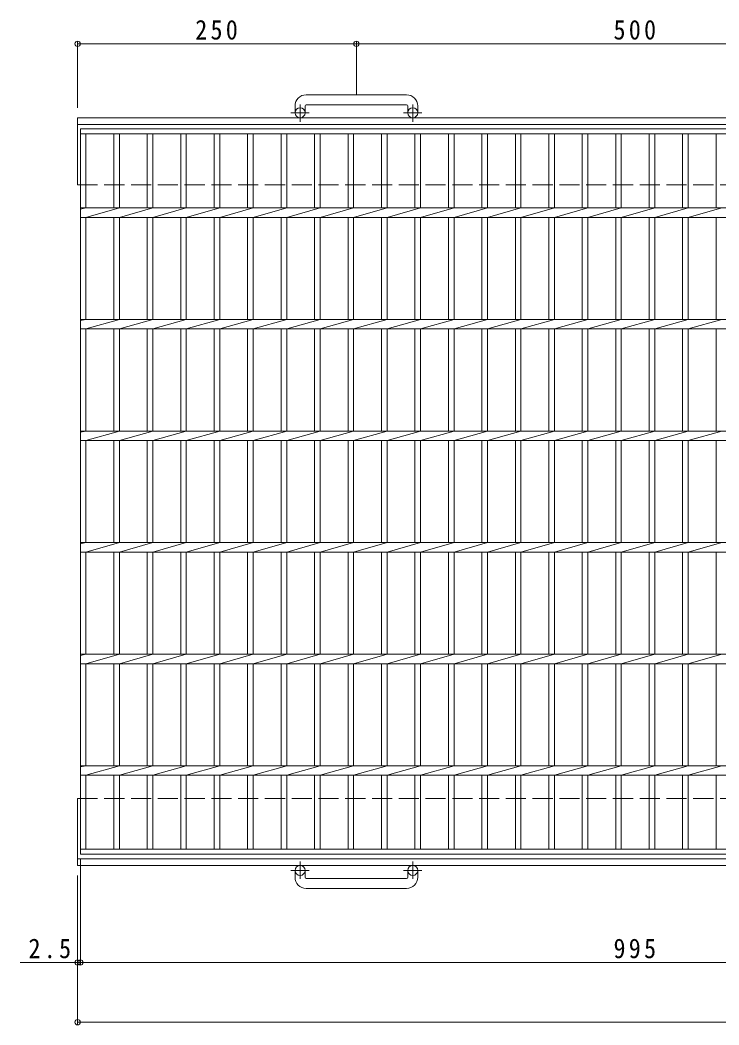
# Model space of a CAD drawing. Units: millimetres, scale not verified. Extents: x -960 to 979, y -824 to 782.
# Drawn here: x -960 to -334, y -243 to 658 of the extents above; entities that cross this region are included whole.
import ezdxf

# ---------------------------------------------------------------- set-up
doc = ezdxf.new("R2010")
doc.units = ezdxf.units.MM
doc.header["$LTSCALE"] = 6
doc.header["$PDMODE"] = 32
doc.header["$PDSIZE"] = 4.8
doc.linetypes.add('CHAIN1', pattern=[8, 5, -1, 1, -1])
doc.linetypes.add('DASHED3', pattern=[4, 3, -1])
for name, color, linetype, lineweight in [('B-1_ピット', 2, 'Continuous', 9), ('B-2_蓋', 3, 'Continuous', 9), ('B-4_寸法', 7, 'Continuous', 9)]:
    doc.layers.add(name, color=color, linetype=linetype, lineweight=lineweight)
doc.styles.add('ＭＳ ゴシック', font='')
doc.styles.get('ＭＳ ゴシック').set_extended_font_data('MS Gothic')

msp = doc.modelspace()

# ---------------------------------------------------------------- linework, layer by layer
at = {"layer": 'B-1_ピット'}
for p, q in [((-613.616, 590.951), (-703.616, 590.951)), ((-713.616, 580.951), (-713.616, 574.851)), ((-704.617, 580.951), (-704.617, 574.851)), ((-703.616, 581.951), (-613.616, 581.951)), ((-612.617, 580.951), (-612.617, 574.851)), ((-603.616, 580.951), (-603.616, 574.851)), ((-908.616, 570.351), (277.297, 570.351)), ((-908.616, 570.351), (-908.616, 510.351)), ((-908.616, 564.351), (277.297, 564.351)), ((-908.616, -99.648), (-908.616, -39.649)), ((-908.616, -93.648), (277.297, -93.648)), ((-908.616, -99.648), (277.297, -99.648)), ((-713.616, -110.249), (-713.616, -104.149)), ((-704.617, -110.249), (-704.617, -104.149)), ((-612.617, -110.249), (-612.617, -104.149)), ((-603.616, -110.249), (-603.616, -104.149)), ((-703.616, -111.249), (-613.616, -111.249)), ((-613.616, -120.249), (-703.616, -120.249))]:
    msp.add_line(p, q, dxfattribs=at)
at = {"layer": 'B-1_ピット', "linetype": 'CHAIN1'}
for p, q in [((-709.116, 566.743), (-709.116, 582.342)), ((-608.116, 566.743), (-608.116, 582.342)), ((-700.953, 574.851), (-717.36, 574.851)), ((-599.953, 574.851), (-616.36, 574.851)), ((-709.116, -96.042), (-709.116, -111.639)), ((-608.116, -96.042), (-608.116, -111.639)), ((-700.953, -104.149), (-717.36, -104.149)), ((-599.953, -104.149), (-616.36, -104.149))]:
    msp.add_line(p, q, dxfattribs=at)
at = {"layer": 'B-1_ピット', "linetype": 'DASHED3'}
for p, q in [((-908.616, 510.351), (277.297, 510.351)), ((-908.616, -39.649), (277.297, -39.649))]:
    msp.add_line(p, q, dxfattribs=at)
at = {"layer": 'B-1_ピット'}
for centre in [(-709.116, 574.851), (-608.116, 574.851), (-709.116, -104.149), (-608.116, -104.149)]:
    msp.add_circle(centre, 4.5, dxfattribs=at)
for centre, radius, start, end in [((-703.616, 580.951), 10, 90, 180), ((-613.616, 580.951), 10, 0, 90), ((-703.616, 580.951), 1, 90, 180), ((-613.616, 580.951), 1, 0, 90), ((-703.616, -110.249), 10, 180, 270), ((-703.616, -110.249), 1, 180, 270), ((-613.616, -110.249), 10, 270, 0), ((-613.616, -110.249), 1, 270, 0)]:
    msp.add_arc(centre, radius, start, end, dxfattribs=at)
at = {"layer": 'B-2_蓋'}
for p, q in [((-906.116, 560.351), (88.884, 560.351)), ((-906.116, -89.649), (-906.116, 560.351)), ((-906.116, 555.851), (88.884, 555.851)), ((-901.116, 489.591), (-901.116, 555.851)), ((-876.116, 555.851), (-876.116, 489.591)), ((-871.116, 555.851), (-871.116, 489.591)), ((-846.116, 555.851), (-846.116, 489.591)), ((-841.116, 555.851), (-841.116, 489.591)), ((-816.117, 555.851), (-816.117, 489.591)), ((-811.116, 555.851), (-811.116, 489.591)), ((-786.116, 555.851), (-786.116, 489.591)), ((-781.117, 555.851), (-781.117, 489.591)), ((-756.116, 555.851), (-756.116, 489.591)), ((-751.116, 555.851), (-751.116, 489.591)), ((-726.116, 555.851), (-726.116, 489.591)), ((-721.116, 555.851), (-721.116, 489.591)), ((-696.116, 555.851), (-696.116, 489.591)), ((-691.116, 555.851), (-691.116, 489.591)), ((-666.116, 555.851), (-666.116, 489.591)), ((-661.116, 555.851), (-661.116, 489.591)), ((-636.116, 555.851), (-636.116, 489.591)), ((-631.116, 555.851), (-631.116, 489.591)), ((-606.116, 555.851), (-606.116, 489.591)), ((-601.116, 555.851), (-601.116, 489.591)), ((-576.116, 555.851), (-576.116, 489.591)), ((-571.116, 555.851), (-571.116, 489.591)), ((-546.116, 555.851), (-546.116, 489.591)), ((-541.116, 555.851), (-541.116, 489.591)), ((-516.116, 555.851), (-516.116, 489.591)), ((-511.116, 555.851), (-511.116, 489.591)), ((-486.116, 555.851), (-486.116, 489.591)), ((-481.116, 555.851), (-481.116, 489.591)), ((-456.116, 555.851), (-456.116, 489.591)), ((-451.117, 555.851), (-451.117, 489.591)), ((-426.116, 555.851), (-426.116, 489.591)), ((-421.116, 555.851), (-421.116, 489.591)), ((-396.116, 555.851), (-396.116, 489.591)), ((-391.116, 555.851), (-391.116, 489.591)), ((-366.116, 555.851), (-366.116, 489.591)), ((-361.116, 555.851), (-361.116, 489.591)), ((-336.116, 555.851), (-336.116, 489.591)), ((-906.116, 489.591), (88.884, 489.591)), ((-901.116, 489.591), (-906.116, 488.591)), ((-871.116, 489.591), (-901.116, 481.112)), ((-841.116, 489.591), (-871.116, 481.112)), ((-811.116, 489.591), (-841.116, 481.112)), ((-781.117, 489.591), (-811.116, 481.112)), ((-751.116, 489.591), (-781.117, 481.112)), ((-721.116, 489.591), (-751.116, 481.112)), ((-691.116, 489.591), (-721.116, 481.112)), ((-661.116, 489.591), (-691.116, 481.112)), ((-631.116, 489.591), (-661.116, 481.112)), ((-601.116, 489.591), (-631.116, 481.112)), ((-571.116, 489.591), (-601.116, 481.112)), ((-541.116, 489.591), (-571.116, 481.112)), ((-511.116, 489.591), (-541.116, 481.112)), ((-481.116, 489.591), (-511.116, 481.112)), ((-451.116, 489.591), (-481.116, 481.112)), ((-421.116, 489.591), (-451.117, 481.112)), ((-391.116, 489.591), (-421.116, 481.112)), ((-361.116, 489.591), (-391.116, 481.112)), ((-331.116, 489.591), (-361.116, 481.112)), ((-906.116, 481.112), (88.884, 481.112)), ((-901.116, 389.591), (-901.116, 481.112)), ((-876.116, 481.112), (-876.116, 389.591)), ((-871.116, 481.112), (-871.116, 389.591)), ((-846.116, 481.112), (-846.116, 389.591)), ((-841.116, 481.112), (-841.116, 389.591)), ((-816.117, 481.112), (-816.117, 389.591)), ((-811.116, 481.112), (-811.116, 389.591)), ((-786.116, 481.112), (-786.116, 389.591)), ((-781.117, 481.112), (-781.117, 389.591)), ((-756.116, 481.112), (-756.116, 389.591)), ((-751.116, 481.112), (-751.116, 389.591)), ((-726.116, 481.112), (-726.116, 389.591)), ((-721.116, 481.112), (-721.116, 389.591)), ((-696.116, 481.112), (-696.116, 389.591)), ((-691.116, 481.112), (-691.116, 389.591)), ((-666.116, 481.112), (-666.116, 389.591)), ((-661.116, 481.112), (-661.116, 389.591)), ((-636.116, 481.112), (-636.116, 389.591)), ((-631.116, 481.112), (-631.116, 389.591)), ((-606.116, 481.112), (-606.116, 389.591)), ((-601.116, 481.112), (-601.116, 389.591)), ((-576.116, 481.112), (-576.116, 389.591)), ((-571.116, 481.112), (-571.116, 389.591)), ((-546.116, 481.112), (-546.116, 389.591)), ((-541.116, 481.112), (-541.116, 389.591)), ((-516.116, 481.112), (-516.116, 389.591)), ((-511.116, 481.112), (-511.116, 389.591)), ((-486.116, 481.112), (-486.116, 389.591)), ((-481.116, 481.112), (-481.116, 389.591)), ((-456.116, 481.112), (-456.116, 389.591)), ((-451.117, 481.112), (-451.117, 389.591)), ((-426.116, 481.112), (-426.116, 389.591)), ((-421.116, 481.112), (-421.116, 389.591)), ((-396.116, 481.112), (-396.116, 389.591)), ((-391.116, 481.112), (-391.116, 389.591)), ((-366.116, 481.112), (-366.116, 389.591)), ((-361.116, 481.112), (-361.116, 389.591)), ((-336.116, 481.112), (-336.116, 389.591)), ((-906.116, 389.591), (88.884, 389.591)), ((-901.116, 389.591), (-906.116, 388.591)), ((-871.116, 389.591), (-901.116, 381.111)), ((-841.116, 389.591), (-871.116, 381.111)), ((-811.116, 389.591), (-841.116, 381.111)), ((-781.117, 389.591), (-811.116, 381.111)), ((-751.116, 389.591), (-781.117, 381.111)), ((-721.116, 389.591), (-751.116, 381.111)), ((-691.116, 389.591), (-721.116, 381.111)), ((-661.116, 389.591), (-691.116, 381.111)), ((-631.116, 389.591), (-661.116, 381.111)), ((-601.116, 389.591), (-631.116, 381.111)), ((-571.116, 389.591), (-601.116, 381.111)), ((-541.116, 389.591), (-571.116, 381.111)), ((-511.116, 389.591), (-541.116, 381.111)), ((-481.116, 389.591), (-511.116, 381.111)), ((-451.116, 389.591), (-481.116, 381.111)), ((-421.116, 389.591), (-451.117, 381.111)), ((-391.116, 389.591), (-421.116, 381.111)), ((-361.116, 389.591), (-391.116, 381.111)), ((-331.116, 389.591), (-361.116, 381.111)), ((-906.116, 381.111), (88.884, 381.111)), ((-901.116, 289.592), (-901.116, 381.111)), ((-876.116, 381.111), (-876.116, 289.592)), ((-871.116, 381.111), (-871.116, 289.592)), ((-846.116, 381.111), (-846.116, 289.592)), ((-841.116, 381.111), (-841.116, 289.592)), ((-816.117, 381.111), (-816.117, 289.592)), ((-811.116, 381.111), (-811.116, 289.592)), ((-786.116, 381.111), (-786.116, 289.592)), ((-781.117, 381.111), (-781.117, 289.592)), ((-756.116, 381.111), (-756.116, 289.592)), ((-751.116, 381.111), (-751.116, 289.592)), ((-726.116, 381.111), (-726.116, 289.592)), ((-721.116, 381.111), (-721.116, 289.592)), ((-696.116, 381.111), (-696.116, 289.592)), ((-691.116, 381.111), (-691.116, 289.592)), ((-666.116, 381.111), (-666.116, 289.592)), ((-661.116, 381.111), (-661.116, 289.592)), ((-636.116, 381.111), (-636.116, 289.592)), ((-631.116, 381.111), (-631.116, 289.592)), ((-606.116, 381.111), (-606.116, 289.592)), ((-601.116, 381.111), (-601.116, 289.592)), ((-576.116, 381.111), (-576.116, 289.592)), ((-571.116, 381.111), (-571.116, 289.592)), ((-546.116, 381.111), (-546.116, 289.592)), ((-541.116, 381.111), (-541.116, 289.592)), ((-516.116, 381.111), (-516.116, 289.592)), ((-511.116, 381.111), (-511.116, 289.592)), ((-486.116, 381.111), (-486.116, 289.592)), ((-481.116, 381.111), (-481.116, 289.592)), ((-456.116, 381.111), (-456.116, 289.592)), ((-451.117, 381.111), (-451.117, 289.592)), ((-426.116, 381.111), (-426.116, 289.592)), ((-421.116, 381.111), (-421.116, 289.592)), ((-396.116, 381.111), (-396.116, 289.592)), ((-391.116, 381.111), (-391.116, 289.592)), ((-366.116, 381.111), (-366.116, 289.592)), ((-361.116, 381.111), (-361.116, 289.592)), ((-336.116, 381.111), (-336.116, 289.592)), ((-906.116, 289.592), (88.884, 289.592)), ((-901.116, 289.592), (-906.116, 288.591)), ((-871.116, 289.592), (-901.116, 281.111)), ((-841.116, 289.592), (-871.116, 281.111)), ((-811.116, 289.592), (-841.116, 281.111)), ((-781.117, 289.592), (-811.116, 281.111)), ((-751.116, 289.592), (-781.117, 281.111)), ((-721.116, 289.592), (-751.116, 281.111)), ((-691.116, 289.592), (-721.116, 281.111)), ((-661.116, 289.592), (-691.116, 281.111)), ((-631.116, 289.592), (-661.116, 281.111)), ((-601.116, 289.592), (-631.116, 281.111)), ((-571.116, 289.592), (-601.116, 281.111)), ((-541.116, 289.592), (-571.116, 281.111)), ((-511.116, 289.592), (-541.116, 281.111)), ((-481.116, 289.592), (-511.116, 281.111)), ((-451.116, 289.592), (-481.116, 281.111)), ((-421.116, 289.592), (-451.117, 281.111)), ((-391.116, 289.592), (-421.116, 281.111)), ((-361.116, 289.592), (-391.116, 281.111)), ((-331.116, 289.592), (-361.116, 281.111)), ((-906.116, 281.111), (88.884, 281.111)), ((-901.116, 189.592), (-901.116, 281.111)), ((-876.116, 281.111), (-876.116, 189.592)), ((-871.116, 281.111), (-871.116, 189.592)), ((-846.116, 281.111), (-846.116, 189.592)), ((-841.116, 281.111), (-841.116, 189.592)), ((-816.117, 281.111), (-816.117, 189.592)), ((-811.116, 281.111), (-811.116, 189.592)), ((-786.116, 281.111), (-786.116, 189.592)), ((-781.117, 281.111), (-781.117, 189.592)), ((-756.116, 281.111), (-756.116, 189.592)), ((-751.116, 281.111), (-751.116, 189.592)), ((-726.116, 281.111), (-726.116, 189.592)), ((-721.116, 281.111), (-721.116, 189.592)), ((-696.116, 281.111), (-696.116, 189.592)), ((-691.116, 281.111), (-691.116, 189.592)), ((-666.116, 281.111), (-666.116, 189.592)), ((-661.116, 281.111), (-661.116, 189.592)), ((-636.116, 281.111), (-636.116, 189.592)), ((-631.116, 281.111), (-631.116, 189.592)), ((-606.116, 281.111), (-606.116, 189.592)), ((-601.116, 281.111), (-601.116, 189.592)), ((-576.116, 281.111), (-576.116, 189.592)), ((-571.116, 281.111), (-571.116, 189.592)), ((-546.116, 281.111), (-546.116, 189.592)), ((-541.116, 281.111), (-541.116, 189.592)), ((-516.116, 281.111), (-516.116, 189.592)), ((-511.116, 281.111), (-511.116, 189.592)), ((-486.116, 281.111), (-486.116, 189.592)), ((-481.116, 281.111), (-481.116, 189.592)), ((-456.116, 281.111), (-456.116, 189.592)), ((-451.117, 281.111), (-451.117, 189.592)), ((-426.116, 281.111), (-426.116, 189.592)), ((-421.116, 281.111), (-421.116, 189.592)), ((-396.116, 281.111), (-396.116, 189.592)), ((-391.116, 281.111), (-391.116, 189.592)), ((-366.116, 281.111), (-366.116, 189.592)), ((-361.116, 281.111), (-361.116, 189.592)), ((-336.116, 281.111), (-336.116, 189.592)), ((-901.116, 189.592), (-906.116, 188.591)), ((-871.116, 189.592), (-901.116, 181.111)), ((-841.116, 189.592), (-871.116, 181.111)), ((-811.116, 189.592), (-841.116, 181.111)), ((-781.117, 189.592), (-811.116, 181.111)), ((-751.116, 189.592), (-781.117, 181.111)), ((-721.116, 189.592), (-751.116, 181.111)), ((-691.116, 189.592), (-721.116, 181.111)), ((-661.116, 189.592), (-691.116, 181.111)), ((-631.116, 189.592), (-661.116, 181.111)), ((-601.116, 189.592), (-631.116, 181.111)), ((-571.116, 189.592), (-601.116, 181.111)), ((-541.116, 189.592), (-571.116, 181.111)), ((-511.116, 189.592), (-541.116, 181.111)), ((-481.116, 189.592), (-511.116, 181.111)), ((-451.116, 189.592), (-481.116, 181.111)), ((-421.116, 189.592), (-451.117, 181.111)), ((-391.116, 189.592), (-421.116, 181.111)), ((-361.116, 189.592), (-391.116, 181.111)), ((-331.116, 189.592), (-361.116, 181.111)), ((-906.116, 181.111), (88.884, 181.111)), ((-901.116, 89.592), (-901.116, 181.111)), ((-876.116, 181.111), (-876.116, 89.592)), ((-871.116, 181.111), (-871.116, 89.592)), ((-846.116, 181.111), (-846.116, 89.592)), ((-841.116, 181.111), (-841.116, 89.592)), ((-816.117, 181.111), (-816.117, 89.592)), ((-811.116, 181.111), (-811.116, 89.592)), ((-786.116, 181.111), (-786.116, 89.592)), ((-781.117, 181.111), (-781.117, 89.592)), ((-756.116, 181.111), (-756.116, 89.592)), ((-751.116, 181.111), (-751.116, 89.592)), ((-726.116, 181.111), (-726.116, 89.592)), ((-721.116, 181.111), (-721.116, 89.592)), ((-696.116, 181.111), (-696.116, 89.592)), ((-691.116, 181.111), (-691.116, 89.592)), ((-666.116, 181.111), (-666.116, 89.592)), ((-661.116, 181.111), (-661.116, 89.592)), ((-636.116, 181.111), (-636.116, 89.592)), ((-631.116, 181.111), (-631.116, 89.592)), ((-606.116, 181.111), (-606.116, 89.592)), ((-601.116, 181.111), (-601.116, 89.592)), ((-576.116, 181.111), (-576.116, 89.592)), ((-571.116, 181.111), (-571.116, 89.592)), ((-546.116, 181.111), (-546.116, 89.592)), ((-541.116, 181.111), (-541.116, 89.592)), ((-516.116, 181.111), (-516.116, 89.592)), ((-511.116, 181.111), (-511.116, 89.592)), ((-486.116, 181.111), (-486.116, 89.592)), ((-481.116, 181.111), (-481.116, 89.592)), ((-456.116, 181.111), (-456.116, 89.592)), ((-451.117, 181.111), (-451.117, 89.592)), ((-426.116, 181.111), (-426.116, 89.592)), ((-421.116, 181.111), (-421.116, 89.592)), ((-396.116, 181.111), (-396.116, 89.592)), ((-391.116, 181.111), (-391.116, 89.592)), ((-366.116, 181.111), (-366.116, 89.592)), ((-361.116, 181.111), (-361.116, 89.592)), ((-336.116, 181.111), (-336.116, 89.592)), ((-901.116, 89.592), (-906.116, 88.591)), ((-906.116, 81.111), (88.884, 81.111)), ((-871.116, 89.592), (-901.116, 81.111)), ((-901.116, -10.408), (-901.116, 81.111)), ((-876.116, 81.111), (-876.116, -10.408)), ((-841.116, 89.592), (-871.116, 81.111)), ((-871.116, 81.111), (-871.116, -10.408)), ((-846.116, 81.111), (-846.116, -10.408)), ((-811.116, 89.592), (-841.116, 81.111)), ((-841.116, 81.111), (-841.116, -10.408)), ((-816.117, 81.111), (-816.117, -10.408)), ((-781.117, 89.592), (-811.116, 81.111)), ((-811.116, 81.111), (-811.116, -10.408)), ((-786.116, 81.111), (-786.116, -10.408)), ((-751.116, 89.592), (-781.117, 81.111)), ((-781.117, 81.111), (-781.117, -10.408)), ((-756.116, 81.111), (-756.116, -10.408)), ((-721.116, 89.592), (-751.116, 81.111)), ((-751.116, 81.111), (-751.116, -10.408)), ((-726.116, 81.111), (-726.116, -10.408)), ((-691.116, 89.592), (-721.116, 81.111)), ((-721.116, 81.111), (-721.116, -10.408)), ((-696.116, 81.111), (-696.116, -10.408)), ((-661.116, 89.592), (-691.116, 81.111)), ((-691.116, 81.111), (-691.116, -10.408)), ((-666.116, 81.111), (-666.116, -10.408)), ((-631.116, 89.592), (-661.116, 81.111)), ((-661.116, 81.111), (-661.116, -10.408)), ((-636.116, 81.111), (-636.116, -10.408)), ((-601.116, 89.592), (-631.116, 81.111)), ((-631.116, 81.111), (-631.116, -10.408)), ((-606.116, 81.111), (-606.116, -10.408)), ((-571.116, 89.592), (-601.116, 81.111)), ((-601.116, 81.111), (-601.116, -10.408)), ((-576.116, 81.111), (-576.116, -10.408)), ((-541.116, 89.592), (-571.116, 81.111)), ((-571.116, 81.111), (-571.116, -10.408)), ((-546.116, 81.111), (-546.116, -10.408)), ((-511.116, 89.592), (-541.116, 81.111)), ((-541.116, 81.111), (-541.116, -10.408)), ((-516.116, 81.111), (-516.116, -10.408)), ((-481.116, 89.592), (-511.116, 81.111)), ((-511.116, 81.111), (-511.116, -10.408)), ((-486.116, 81.111), (-486.116, -10.408)), ((-451.116, 89.592), (-481.116, 81.111)), ((-481.116, 81.111), (-481.116, -10.408)), ((-456.116, 81.111), (-456.116, -10.408)), ((-421.116, 89.592), (-451.117, 81.111)), ((-451.117, 81.111), (-451.117, -10.408)), ((-426.116, 81.111), (-426.116, -10.408)), ((-391.116, 89.592), (-421.116, 81.111)), ((-421.116, 81.111), (-421.116, -10.408)), ((-396.116, 81.111), (-396.116, -10.408)), ((-361.116, 89.592), (-391.116, 81.111)), ((-391.116, 81.111), (-391.116, -10.408)), ((-366.116, 81.111), (-366.116, -10.408)), ((-331.116, 89.592), (-361.116, 81.111)), ((-361.116, 81.111), (-361.116, -10.408)), ((-336.116, 81.111), (-336.116, -10.408)), ((-906.116, -10.408), (88.884, -10.408)), ((-901.116, -10.408), (-906.116, -11.409)), ((-871.116, -10.408), (-901.116, -18.889)), ((-841.116, -10.408), (-871.116, -18.889)), ((-811.116, -10.408), (-841.116, -18.889)), ((-781.117, -10.408), (-811.116, -18.889)), ((-751.116, -10.408), (-781.117, -18.889)), ((-721.116, -10.408), (-751.116, -18.889)), ((-691.116, -10.408), (-721.116, -18.889)), ((-661.116, -10.408), (-691.116, -18.889)), ((-631.116, -10.408), (-661.116, -18.889)), ((-601.116, -10.408), (-631.116, -18.889)), ((-571.116, -10.408), (-601.116, -18.889)), ((-541.116, -10.408), (-571.116, -18.889)), ((-511.116, -10.408), (-541.116, -18.889)), ((-481.116, -10.408), (-511.116, -18.889)), ((-451.116, -10.408), (-481.116, -18.889)), ((-421.116, -10.408), (-451.117, -18.889)), ((-391.116, -10.408), (-421.116, -18.889)), ((-361.116, -10.408), (-391.116, -18.889)), ((-331.116, -10.408), (-361.116, -18.889)), ((-906.116, -18.889), (88.884, -18.889)), ((-901.116, -85.149), (-901.116, -18.889)), ((-876.116, -18.889), (-876.116, -85.149)), ((-871.116, -18.889), (-871.116, -85.149)), ((-846.116, -18.889), (-846.116, -85.149)), ((-841.116, -18.889), (-841.116, -85.149)), ((-816.117, -18.889), (-816.117, -85.149)), ((-811.116, -18.889), (-811.116, -85.149)), ((-786.116, -18.889), (-786.116, -85.149)), ((-781.117, -18.889), (-781.117, -85.149)), ((-756.116, -18.889), (-756.116, -85.149)), ((-751.116, -18.889), (-751.116, -85.149)), ((-726.116, -18.889), (-726.116, -85.149)), ((-721.116, -18.889), (-721.116, -85.149)), ((-696.116, -18.889), (-696.116, -85.149)), ((-691.116, -18.889), (-691.116, -85.149)), ((-666.116, -18.889), (-666.116, -85.149)), ((-661.116, -18.889), (-661.116, -85.149)), ((-636.116, -18.889), (-636.116, -85.149)), ((-631.116, -18.889), (-631.116, -85.149)), ((-606.116, -18.889), (-606.116, -85.149)), ((-601.116, -18.889), (-601.116, -85.149)), ((-576.116, -18.889), (-576.116, -85.149)), ((-571.116, -18.889), (-571.116, -85.149)), ((-546.116, -18.889), (-546.116, -85.149)), ((-541.116, -18.889), (-541.116, -85.149)), ((-516.116, -18.889), (-516.116, -85.149)), ((-511.116, -18.889), (-511.116, -85.149)), ((-486.116, -18.889), (-486.116, -85.149)), ((-481.116, -18.889), (-481.116, -85.149)), ((-456.116, -18.889), (-456.116, -85.149)), ((-451.117, -18.889), (-451.117, -85.149)), ((-426.116, -18.889), (-426.116, -85.149)), ((-421.116, -18.889), (-421.116, -85.149)), ((-396.116, -18.889), (-396.116, -85.149)), ((-391.116, -18.889), (-391.116, -85.149)), ((-366.116, -18.889), (-366.116, -85.149)), ((-361.116, -18.889), (-361.116, -85.149)), ((-336.116, -18.889), (-336.116, -85.149)), ((88.884, -85.149), (-906.116, -85.149)), ((88.884, -89.649), (-906.116, -89.649))]:
    msp.add_line(p, q, dxfattribs=at)
for points in [[(-906.116, 189.592), (88.884, 189.592), (58.884, 181.111)], [(-906.116, 89.592), (88.884, 89.592), (58.884, 81.111)]]:
    msp.add_lwpolyline(points, dxfattribs=at)
at = {"layer": 'B-4_寸法'}
for p, q in [((-908.616, 579.351), (-908.616, 638.393)), ((-908.616, 636.593), (-658.616, 636.593)), ((-658.616, 590.951), (-658.616, 638.393)), ((-658.616, 636.593), (-158.616, 636.593)), ((-906.116, -94.149), (-906.116, -188.476)), ((-908.616, -108.648), (-908.616, -241.989)), ((88.884, -186.676), (-960.146, -186.676)), ((-908.616, -195.676), (-908.616, -188.476)), ((-908.616, -240.189), (277.297, -240.189))]:
    msp.add_line(p, q, dxfattribs=at)
for p in [(-908.616, 636.593), (-658.616, 636.593), (-908.616, -186.676), (-906.116, -186.676), (-908.616, -240.189)]:
    msp.add_point(p, dxfattribs=at)

# ---------------------------------------------------------------- texts
at = {"layer": 'B-4_寸法', "color": 2, "char_height": 17.6, "attachment_point": 7, "style": 'ＭＳ ゴシック'}
for s, insert in [('\\T1.27;\\W0.9;250', (-803.116, 640.193)), ('\\T1.27;\\W0.9;500', (-428.116, 640.193)), ('\\T1.27;\\W0.9;2.5', (-952.593, -183.076)), ('\\T1.27;\\W0.9;995', (-428.116, -183.076))]:
    msp.add_mtext(s, dxfattribs=dict(at, insert=insert))

doc.saveas('drawing.dxf')
